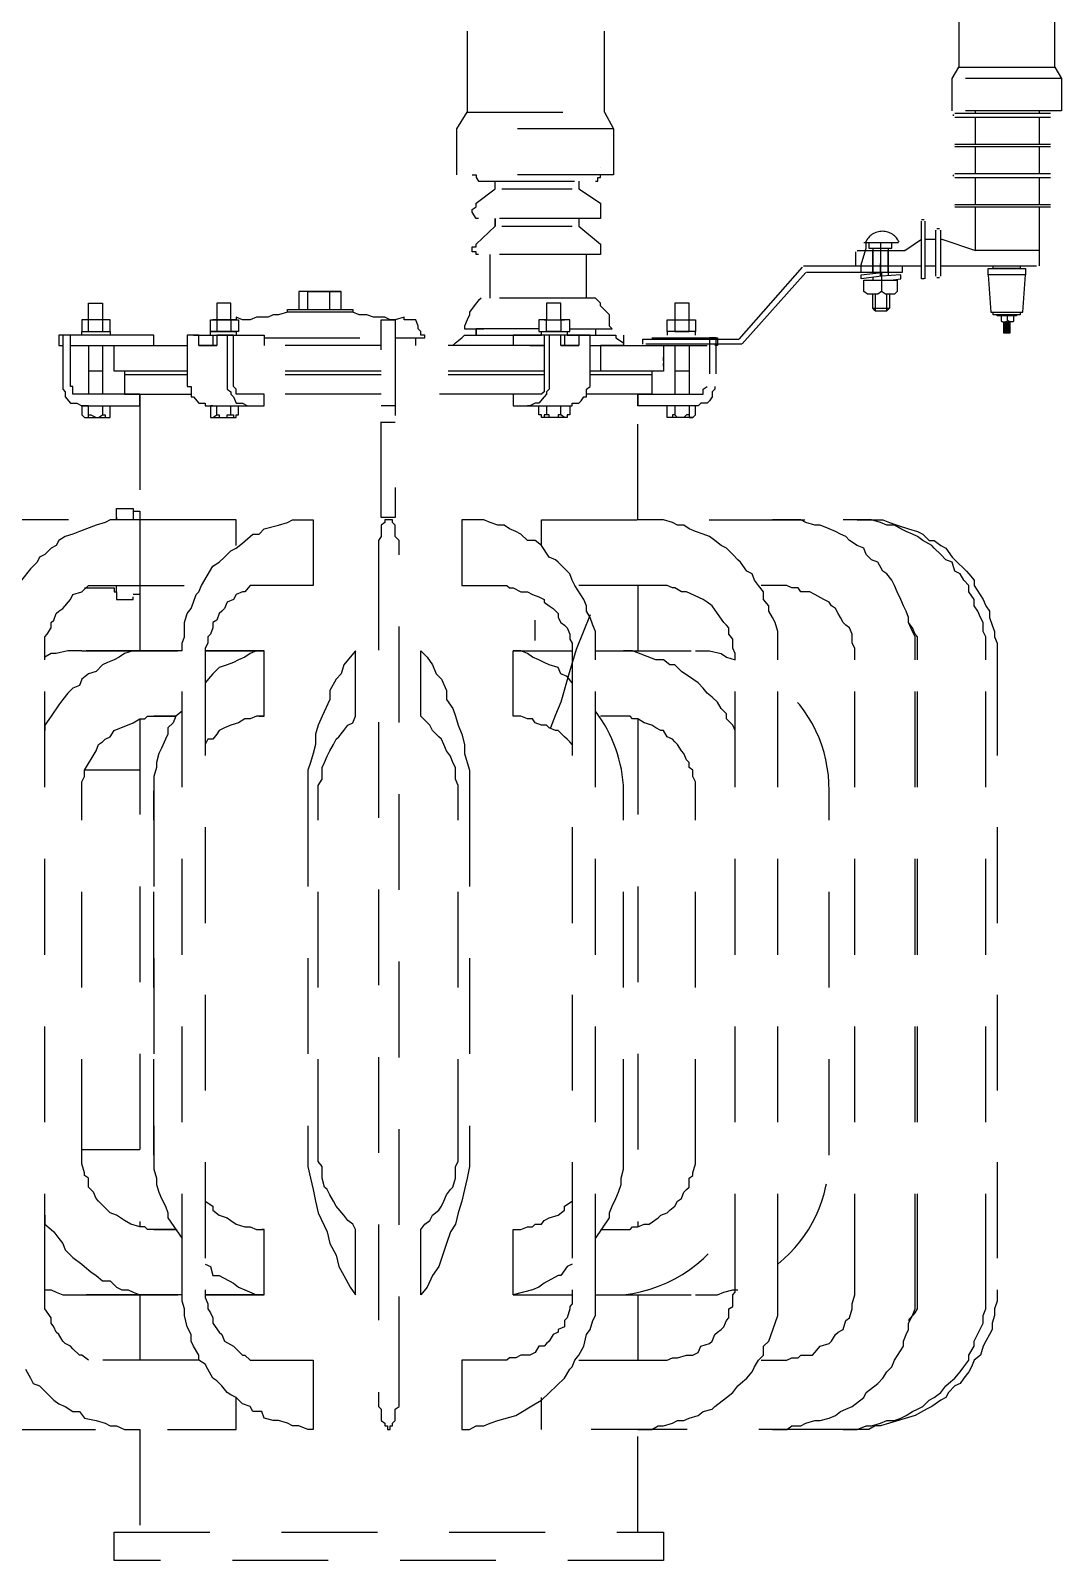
# Model space of a CAD drawing. Header units: metres. Extents: x 2999 to 3164, y 1641 to 1678.
# Drawn here: x 3129.66 to 3131.813, y 1663.489 to 1666.686 of the extents above; entities that cross this region are included whole.
import ezdxf

# ---------------------------------------------------------------- set-up
doc = ezdxf.new("R2010")
doc.units = ezdxf.units.M
doc.linetypes.add('CONTORNO_QUADRO_T', pattern=[0.35, 0.2, -0.15])
doc.layers.add('PDF29_Geometry', color=7, linetype='Continuous')

msp = doc.modelspace()

# ---------------------------------------------------------------- linework, layer by layer
at = {"layer": 'PDF29_Geometry', "linetype": 'CONTORNO_QUADRO_T', "lineweight": 25}
for points in [[(3131.5983, 1666.7276), (3131.5983, 1666.6096), (3131.7993, 1666.6096), (3131.7993, 1666.7276)], [(3130.5716, 1666.6847), (3130.5716, 1666.5158), (3130.8584, 1666.5158), (3130.8584, 1666.6847)], [(3131.7993, 1666.6096), (3131.8127, 1666.5855), (3131.8127, 1666.5185), (3131.5849, 1666.5185), (3131.5849, 1666.5855), (3131.5983, 1666.6096)], [(3131.8127, 1666.5855), (3131.5849, 1666.5855)], [(3130.8584, 1666.5158), (3130.8772, 1666.4809), (3130.8772, 1666.3844), (3130.5501, 1666.3844), (3130.5501, 1666.4809), (3130.5716, 1666.5158)], [(3131.5875, 1666.5078), (3131.5875, 1666.5104)], [(3131.5902, 1666.5131), (3131.81, 1666.5131)], [(3131.5902, 1666.5104), (3131.5902, 1666.5104)], [(3131.5902, 1666.5078), (3131.5902, 1666.5078)], [(3131.5902, 1666.5051), (3131.81, 1666.5051)], [(3131.6331, 1666.5131), (3131.6331, 1666.5185)], [(3131.6331, 1666.4488), (3131.6331, 1666.5051)], [(3131.7672, 1666.5131), (3131.7672, 1666.5185)], [(3131.7672, 1666.4488), (3131.7672, 1666.5051)], [(3130.8772, 1666.4809), (3130.5501, 1666.4809)], [(3131.5875, 1666.4461), (3131.5875, 1666.4461)], [(3131.5902, 1666.4488), (3131.81, 1666.4488)], [(3131.5902, 1666.4461), (3131.5902, 1666.4461)], [(3131.5902, 1666.4434), (3131.81, 1666.4434)], [(3131.6331, 1666.3871), (3131.6331, 1666.4434)], [(3131.7672, 1666.3871), (3131.7672, 1666.4434)], [(3130.5823, 1666.3844), (3130.5903, 1666.3844), (3130.5903, 1666.3791), (3130.5957, 1666.371), (3130.8396, 1666.371), (3130.845, 1666.371), (3130.845, 1666.3791), (3130.8504, 1666.3791), (3130.8504, 1666.3844)], [(3130.8504, 1666.4005), (3130.8504, 1666.4005)], [(3131.5875, 1666.3818), (3131.5875, 1666.3844)], [(3131.5902, 1666.3871), (3131.81, 1666.3871)], [(3131.5902, 1666.3844), (3131.5902, 1666.3844)], [(3131.5902, 1666.3818), (3131.5902, 1666.3818)], [(3131.5902, 1666.3791), (3131.81, 1666.3791)], [(3131.6331, 1666.3228), (3131.6331, 1666.3791)], [(3131.7672, 1666.3228), (3131.7672, 1666.3791)], [(3130.8048, 1666.371), (3130.8048, 1666.355), (3130.8504, 1666.3255), (3130.8504, 1666.3174), (3130.8504, 1666.3013), (3130.8504, 1666.2933), (3130.8396, 1666.2933), (3130.5957, 1666.2933), (3130.5903, 1666.2933), (3130.5823, 1666.3067), (3130.5823, 1666.3121), (3130.5903, 1666.3174), (3130.5903, 1666.3255), (3130.6306, 1666.355), (3130.6306, 1666.371)], [(3130.644, 1666.355), (3130.7914, 1666.355)], [(3131.5875, 1666.3201), (3131.5875, 1666.3201)], [(3131.5902, 1666.3228), (3131.81, 1666.3228)], [(3131.5902, 1666.3201), (3131.5902, 1666.3201)], [(3131.5902, 1666.3174), (3131.81, 1666.3174)], [(3131.7672, 1666.2263), (3131.6331, 1666.2263), (3131.6331, 1666.3174)], [(3131.7672, 1666.1941), (3131.7672, 1666.3174)], [(3130.8048, 1666.2933), (3130.8048, 1666.2772), (3130.8504, 1666.2397), (3130.8504, 1666.2236), (3130.8504, 1666.2182), (3130.845, 1666.2182), (3130.8396, 1666.2182), (3130.5957, 1666.2182), (3130.5903, 1666.2182), (3130.5903, 1666.2236), (3130.5823, 1666.2236), (3130.5823, 1666.2343), (3130.5903, 1666.2343), (3130.5903, 1666.2397), (3130.6306, 1666.2772), (3130.6306, 1666.2933), (3130.6306, 1666.2772)], [(3130.644, 1666.2772), (3130.7914, 1666.2772)], [(3131.5259, 1666.2906), (3131.5205, 1666.2906)], [(3131.5259, 1666.1673), (3131.5205, 1666.1673), (3131.5205, 1666.2879)], [(3131.5259, 1666.2879), (3131.5259, 1666.2879)], [(3131.5286, 1666.1673), (3131.5286, 1666.2879)], [(3131.3865, 1666.2263), (3131.4857, 1666.2263), (3131.5205, 1666.2504)], [(3131.5286, 1666.2504), (3131.55, 1666.2504)], [(3131.55, 1666.2692), (3131.55, 1666.1727)], [(3131.5581, 1666.2719), (3131.5527, 1666.2719)], [(3131.5527, 1666.2692), (3131.5527, 1666.2692)], [(3131.5581, 1666.2692), (3131.5581, 1666.2692)], [(3131.5607, 1666.1727), (3131.5607, 1666.2692)], [(3131.5607, 1666.2504), (3131.5634, 1666.2504), (3131.6331, 1666.2263)], [(3130.6198, 1666.1271), (3130.6198, 1666.2182)], [(3130.8209, 1666.1271), (3130.8209, 1666.2182)], [(3131.3838, 1666.1941), (3131.3838, 1666.2236)], [(3131.3865, 1666.2236), (3131.3865, 1666.2236)], [(3131.3945, 1666.1807), (3131.3945, 1666.1968), (3131.3999, 1666.2156), (3131.4053, 1666.2316), (3131.4053, 1666.2424)], [(3131.4723, 1666.2424), (3131.3999, 1666.2424)], [(3131.4106, 1666.2424), (3131.4106, 1666.2316), (3131.4589, 1666.2316), (3131.4589, 1666.2424)], [(3131.4187, 1666.2316), (3131.4187, 1666.178)], [(3131.4187, 1666.1807), (3131.4187, 1666.1941), (3131.4187, 1666.2263)], [(3131.4348, 1666.2424), (3131.4348, 1666.178)], [(3131.4508, 1666.2316), (3131.4508, 1666.1754)], [(3131.4508, 1666.1807), (3131.4508, 1666.1941), (3131.4508, 1666.2263)], [(3131.4857, 1666.229), (3131.4857, 1666.229)], [(3131.3865, 1666.1941), (3131.5205, 1666.1941)], [(3131.3865, 1666.1941), (3131.3865, 1666.1941)], [(3131.4348, 1666.1727), (3131.4348, 1666.1995)], [(3131.5286, 1666.1941), (3131.55, 1666.1941)], [(3131.5607, 1666.1941), (3131.7645, 1666.1941)], [(3131.7645, 1666.1941), (3131.7645, 1666.1941)], [(3131.4187, 1666.17), (3131.4187, 1666.1646)], [(3131.4562, 1666.1646), (3131.4776, 1666.1673), (3131.4776, 1666.1754), (3131.4374, 1666.1727), (3131.4374, 1666.1646), (3131.4374, 1666.1405)], [(3131.5259, 1666.1673), (3131.5259, 1666.1673)], [(3131.5527, 1666.1727), (3131.5527, 1666.1727)], [(3131.5527, 1666.17), (3131.5581, 1666.17)], [(3131.5581, 1666.1727), (3131.5581, 1666.1727)], [(3131.6599, 1666.1754), (3131.6653, 1666.0976), (3131.7323, 1666.0976), (3131.7377, 1666.1754)], [(3130.0783, 1666.0815), (3130.0783, 1666.1164), (3130.0489, 1666.1164), (3130.0489, 1666.0815), (3130.0489, 1666.0574)], [(3130.2392, 1666.103), (3130.2392, 1666.1405), (3130.2258, 1666.1405), (3130.2204, 1666.1405), (3130.2204, 1666.103)], [(3130.3089, 1666.103), (3130.3089, 1666.1405), (3130.3035, 1666.1405), (3130.2258, 1666.1405), (3130.2204, 1666.1405)], [(3130.2392, 1666.1405), (3130.2445, 1666.1405), (3130.2553, 1666.1405), (3130.274, 1666.1405), (3130.2848, 1666.1405), (3130.2928, 1666.1405), (3130.3035, 1666.1405), (3130.3089, 1666.1405)], [(3130.2848, 1666.103), (3130.2848, 1666.1405)], [(3130.786, 1666.0628), (3130.8745, 1666.0628), (3130.8691, 1666.0681), (3130.8691, 1666.0815), (3130.8691, 1666.0923), (3130.8638, 1666.0976), (3130.8504, 1666.111), (3130.8504, 1666.1164), (3130.845, 1666.1217), (3130.8396, 1666.1271), (3130.6011, 1666.1271), (3130.5957, 1666.1217), (3130.5903, 1666.1164), (3130.5769, 1666.0976), (3130.5769, 1666.0923), (3130.5716, 1666.0815), (3130.5662, 1666.0681), (3130.5662, 1666.0628), (3130.6064, 1666.0628), (3130.5957, 1666.0628)], [(3131.424, 1666.1351), (3131.424, 1666.1003), (3131.4187, 1666.1057), (3131.4187, 1666.1351)], [(3131.4535, 1666.1351), (3131.4535, 1666.1057), (3131.4482, 1666.1003), (3131.4482, 1666.1351)], [(3130.1963, 1666.0976), (3130.1963, 1666.103), (3130.333, 1666.103), (3130.333, 1666.0976), (3130.1963, 1666.0976), (3130.1775, 1666.0923), (3130.1668, 1666.0923), (3130.1561, 1666.0869), (3130.132, 1666.0869), (3130.1186, 1666.0815), (3130.1025, 1666.0815), (3130.0891, 1666.0869), (3130.0891, 1666.0815), (3130.0783, 1666.0815), (3130.0944, 1666.0815), (3130.0944, 1666.0574), (3130.0783, 1666.0574)], [(3130.4215, 1666.044), (3130.4831, 1666.044), (3130.4831, 1666.0494), (3130.4751, 1666.0494), (3130.4751, 1666.0574), (3130.4697, 1666.0628), (3130.4697, 1666.0681), (3130.4644, 1666.0815), (3130.459, 1666.0815), (3130.4536, 1666.0815), (3130.4402, 1666.0815), (3130.4402, 1666.0869), (3130.4215, 1666.0815), (3130.4107, 1666.0815), (3130.4, 1666.0869), (3130.3759, 1666.0869), (3130.3625, 1666.0923), (3130.3464, 1666.0923), (3130.333, 1666.0976)], [(3131.4187, 1666.1057), (3131.4535, 1666.1057)], [(3131.424, 1666.1003), (3131.4482, 1666.1003)], [(3129.7674, 1666.0494), (3129.7674, 1666.0574), (3129.7808, 1666.0574), (3129.8103, 1666.0574), (3129.8264, 1666.0574), (3129.8264, 1666.0815), (3129.8103, 1666.0815), (3129.8103, 1666.0574)], [(3129.7808, 1666.0574), (3129.7808, 1666.0815), (3129.7674, 1666.0815), (3129.7674, 1666.0574), (3129.8264, 1666.0574), (3129.8264, 1666.0494)], [(3129.821, 1666.0815), (3129.7728, 1666.0815)], [(3130.0355, 1666.0494), (3130.0355, 1666.0574), (3130.0355, 1666.0815), (3130.0489, 1666.0815), (3130.0783, 1666.0815), (3130.0783, 1666.0574), (3130.0489, 1666.0574), (3130.0355, 1666.0574), (3130.0891, 1666.0574), (3130.0891, 1666.0494)], [(3130.0891, 1666.0815), (3130.0408, 1666.0815)], [(3130.6734, 1666.0279), (3130.5421, 1666.0279), (3130.5475, 1666.0333), (3130.5609, 1666.044), (3130.5662, 1666.0494), (3130.5716, 1666.0494), (3130.7217, 1666.0494), (3130.7271, 1666.0494), (3130.7271, 1666.0574), (3130.7807, 1666.0574), (3130.7807, 1666.0494), (3130.8691, 1666.0494), (3130.8745, 1666.0494), (3130.8825, 1666.0494), (3130.8825, 1666.044), (3130.8986, 1666.0333), (3130.8986, 1666.0279), (3130.8504, 1666.0279), (3130.8504, 1665.9743)], [(3130.5903, 1666.0494), (3130.5903, 1666.0628), (3130.5903, 1666.0494)], [(3130.7217, 1666.0628), (3130.5903, 1666.0628)], [(3130.7673, 1666.0574), (3130.786, 1666.0574), (3130.786, 1666.0815), (3130.7673, 1666.0815), (3130.7673, 1666.0574), (3130.7378, 1666.0574), (3130.7378, 1666.0815), (3130.7217, 1666.0815), (3130.7217, 1666.0574), (3130.7378, 1666.0574)], [(3130.7217, 1666.0628), (3130.7217, 1666.0628)], [(3130.7324, 1666.0815), (3130.7753, 1666.0815)], [(3130.8396, 1666.0628), (3130.8396, 1666.0494)], [(3131.0058, 1666.0574), (3130.9898, 1666.0574), (3130.9898, 1666.0494)], [(3130.9951, 1666.0815), (3131.0434, 1666.0815)], [(3131.0487, 1666.0494), (3131.0487, 1666.0574), (3131.0353, 1666.0574)], [(3131.6921, 1666.0735), (3131.7055, 1666.0735)], [(3131.6921, 1666.0708), (3131.7055, 1666.0708)], [(3131.6921, 1666.0681), (3131.7055, 1666.0681)], [(3131.6921, 1666.0654), (3131.7055, 1666.0654)], [(3131.7055, 1666.0628), (3131.6921, 1666.0628), (3131.7055, 1666.0628)], [(3131.6921, 1666.0601), (3131.7055, 1666.0601)], [(3131.6921, 1666.0574), (3131.7055, 1666.0574)], [(3131.6948, 1666.0762), (3131.7028, 1666.0762)], [(3129.888, 1665.9261), (3129.7674, 1665.9261), (3129.762, 1665.9261), (3129.7567, 1665.9261), (3129.7486, 1665.9261), (3129.7486, 1665.9314), (3129.7486, 1665.9368), (3129.7486, 1665.9421), (3129.7433, 1665.9421), (3129.7433, 1666.0494), (3129.7272, 1666.0494), (3129.7272, 1665.9421), (3129.7272, 1665.9368), (3129.7325, 1665.9314), (3129.7325, 1665.9261), (3129.7325, 1665.9207), (3129.7433, 1665.9073), (3129.7486, 1665.9073), (3129.7567, 1665.9073), (3129.7674, 1665.9019), (3129.888, 1665.9019), (3129.888, 1665.9261), (3129.888, 1665.6633), (3129.8559, 1665.6633), (3129.8398, 1665.6633), (3129.8264, 1665.6633), (3129.8156, 1665.658), (3129.7969, 1665.6526), (3129.762, 1665.6392), (3129.7486, 1665.6339), (3129.7325, 1665.6285), (3129.7191, 1665.6205), (3129.7138, 1665.6097), (3129.7031, 1665.6044), (3129.6897, 1665.591), (3129.6789, 1665.5856), (3129.6736, 1665.5749), (3129.6602, 1665.5615), (3129.6414, 1665.5374)], [(3129.7433, 1666.0279), (3129.9175, 1666.0279), (3129.9175, 1666.0494), (3129.7191, 1666.0494), (3129.7191, 1666.0279), (3129.7272, 1666.0279)], [(3129.7808, 1666.0279), (3129.7808, 1665.9261)], [(3129.8103, 1666.0279), (3129.8103, 1665.9261)], [(3129.9872, 1665.9743), (3129.8344, 1665.9743), (3129.8344, 1666.0279), (3129.9872, 1666.0279)], [(3130.0006, 1666.0494), (3130.148, 1666.0494), (3130.148, 1666.0279)], [(3130.0006, 1666.0494), (3130.0006, 1666.0494)], [(3130.0408, 1666.0494), (3130.0408, 1666.0279)], [(3130.0703, 1666.0494), (3130.0703, 1665.9421), (3130.0703, 1665.9368), (3130.0783, 1665.9314), (3130.0783, 1665.9261), (3130.0837, 1665.9207), (3130.0891, 1665.9073), (3130.0944, 1665.9073), (3130.1025, 1665.9073), (3130.1132, 1665.9019), (3130.1186, 1665.9019)], [(3130.392, 1666.0279), (3130.0837, 1666.0279)], [(3130.148, 1666.044), (3130.392, 1666.044)], [(3130.7029, 1666.0279), (3130.7324, 1666.0279), (3130.7029, 1666.0279), (3130.7324, 1666.0279), (3130.4215, 1666.0279)], [(3130.4644, 1666.0279), (3130.4644, 1666.044)], [(3130.7673, 1666.0279), (3130.7673, 1666.0494), (3130.7324, 1666.0494), (3130.7324, 1665.9421), (3130.7324, 1665.9314), (3130.7271, 1665.9261), (3130.7217, 1665.9261), (3130.7083, 1665.9261), (3130.6681, 1665.9261), (3130.6681, 1665.9019), (3130.786, 1665.9019), (3130.786, 1665.8832), (3130.7807, 1665.8832), (3130.7807, 1665.8778), (3130.7753, 1665.8778), (3130.7673, 1665.8832), (3130.7673, 1665.9019)], [(3130.8155, 1666.0494), (3130.6681, 1666.0494), (3130.6681, 1666.0279)], [(3130.7431, 1666.0494), (3130.7431, 1665.9421), (3130.7431, 1665.9368), (3130.7378, 1665.9314), (3130.7378, 1665.9261), (3130.7324, 1665.9207), (3130.7217, 1665.9073), (3130.7137, 1665.9073), (3130.7029, 1665.9019), (3130.6976, 1665.9019)], [(3130.7753, 1665.9019), (3130.786, 1665.9019), (3130.7914, 1665.9019), (3130.7914, 1665.9073), (3130.8048, 1665.9073), (3130.8102, 1665.9126), (3130.8155, 1665.9207), (3130.8209, 1665.9207), (3130.8209, 1665.9261), (3130.8209, 1665.9314), (3130.8209, 1665.9368), (3130.8289, 1665.9421), (3130.8289, 1666.0494), (3130.8048, 1666.0494), (3130.8048, 1666.0279)], [(3130.7753, 1666.0494), (3130.7753, 1666.0279)], [(3130.8289, 1666.0279), (3130.9817, 1666.0279), (3130.9817, 1665.9743), (3130.8289, 1665.9743)], [(3130.8986, 1666.0494), (3130.8986, 1666.0279), (3131.0729, 1666.0279)], [(3130.9576, 1666.044), (3131.0943, 1666.044), (3131.0943, 1666.0279), (3131.0889, 1666.0279)], [(3131.0058, 1666.0279), (3131.0058, 1665.9261)], [(3131.0353, 1666.0279), (3131.0353, 1665.9261)], [(3131.0916, 1665.9689), (3131.0916, 1666.044), (3131.0782, 1666.044), (3131.0782, 1665.9689)], [(3130.9817, 1666.0145), (3130.9817, 1665.9743)], [(3130.9817, 1666.0145), (3130.9817, 1666.0145)], [(3130.9817, 1665.9957), (3130.9817, 1666.0038)], [(3130.9817, 1665.985), (3130.9817, 1665.9904)], [(3129.8103, 1665.9743), (3129.7808, 1665.9743)], [(3129.8559, 1665.9743), (3129.8559, 1665.9261), (3129.9952, 1665.9261)], [(3129.9872, 1665.9663), (3129.8559, 1665.9663)], [(3130.392, 1665.9743), (3130.0837, 1665.9743)], [(3130.392, 1665.9663), (3130.0837, 1665.9663)], [(3130.7324, 1665.9743), (3130.4215, 1665.9743)], [(3130.7324, 1665.9663), (3130.4215, 1665.9663)], [(3130.9576, 1665.9743), (3130.9576, 1665.9261), (3130.8209, 1665.9261)], [(3130.9576, 1665.9663), (3130.8289, 1665.9663)], [(3131.0353, 1665.9743), (3131.0058, 1665.9743)], [(3130.392, 1665.9261), (3130.1025, 1665.9261)], [(3130.7137, 1665.9261), (3130.4215, 1665.9261)], [(3130.9281, 1663.5483), (3130.9281, 1663.7628), (3130.9576, 1663.7628), (3130.971, 1663.7708), (3130.9817, 1663.7708), (3131.0005, 1663.7762), (3131.0112, 1663.7815), (3131.0246, 1663.7815), (3131.0353, 1663.7869), (3131.0541, 1663.7923), (3131.0648, 1663.8003), (3131.0836, 1663.8057), (3131.0889, 1663.811), (3131.1131, 1663.8298), (3131.1265, 1663.8405), (3131.1372, 1663.8539), (3131.1426, 1663.8593), (3131.156, 1663.87), (3131.1667, 1663.8834), (3131.172, 1663.8941), (3131.1801, 1663.9075), (3131.1908, 1663.9182), (3131.1908, 1663.937), (3131.2015, 1663.9477), (3131.2149, 1663.9853), (3131.2203, 1664.0013), (3131.2203, 1664.0148), (3131.2203, 1664.0308), (3131.2203, 1664.055), (3131.2203, 1665.3712), (3131.2203, 1665.406), (3131.2203, 1665.4194), (3131.2203, 1665.4301), (3131.2149, 1665.4489), (3131.2096, 1665.4596), (3131.2015, 1665.473), (3131.2015, 1665.4837), (3131.1908, 1665.4971), (3131.1908, 1665.5132), (3131.1801, 1665.5266), (3131.172, 1665.5374), (3131.1667, 1665.5508), (3131.156, 1665.5561), (3131.1426, 1665.5749), (3131.1372, 1665.5802), (3131.1265, 1665.591), (3131.1131, 1665.6044), (3131.1024, 1665.6097), (3131.0889, 1665.6205), (3131.0782, 1665.6285), (3131.0648, 1665.6339), (3131.0487, 1665.6392), (3131.0353, 1665.6446), (3131.0246, 1665.6526), (3131.0112, 1665.6526), (3131.0005, 1665.658), (3130.9817, 1665.6633), (3130.971, 1665.6633), (3130.9576, 1665.6633), (3130.9281, 1665.6633), (3130.9281, 1665.9261), (3131.0487, 1665.9261), (3131.0541, 1665.9261), (3131.0595, 1665.9261), (3131.0648, 1665.9261), (3131.0648, 1665.9314), (3131.0648, 1665.9368), (3131.0729, 1665.9421)], [(3131.0889, 1665.9421), (3131.0889, 1665.9368), (3131.0836, 1665.9314), (3131.0836, 1665.9261), (3131.0836, 1665.9207), (3131.0782, 1665.9126), (3131.0729, 1665.9073), (3131.0648, 1665.9073), (3131.0595, 1665.9073), (3131.0541, 1665.9019), (3131.0487, 1665.9019), (3131.0353, 1665.9019), (3131.0353, 1665.8832), (3131.0353, 1665.8778), (3131.0434, 1665.8778), (3131.0487, 1665.8832), (3131.0487, 1665.9019), (3130.9281, 1665.9019)], [(3130.9281, 1665.9019), (3130.9281, 1665.9261), (3130.9281, 1665.9019)], [(3129.7808, 1665.8832), (3129.7862, 1665.8832), (3129.7969, 1665.8778), (3129.8022, 1665.8778), (3129.8103, 1665.8832), (3129.8156, 1665.8832), (3129.8156, 1665.8778), (3129.8264, 1665.8778), (3129.8264, 1665.8832), (3129.8264, 1665.9019)], [(3129.8103, 1665.9019), (3129.8103, 1665.8832)], [(3130.0408, 1665.9019), (3130.0355, 1665.9019), (3130.0355, 1665.8832), (3130.0355, 1665.8778), (3130.0408, 1665.8778), (3130.0489, 1665.8832), (3130.0489, 1665.9019)], [(3130.0489, 1665.8832), (3130.0542, 1665.8832), (3130.0542, 1665.8778), (3130.0703, 1665.8778), (3130.0703, 1665.8832), (3130.0783, 1665.8832), (3130.0783, 1665.9019)], [(3130.0783, 1665.8832), (3130.0837, 1665.8832), (3130.0837, 1665.8778), (3130.0891, 1665.8778), (3130.0891, 1665.8832), (3130.0944, 1665.8832), (3130.0944, 1665.9019)], [(3130.4215, 1665.9019), (3130.392, 1665.9019)], [(3130.7378, 1665.9019), (3130.7378, 1665.8832), (3130.7324, 1665.8832), (3130.7324, 1665.8778), (3130.7271, 1665.8778), (3130.7271, 1665.8832), (3130.7217, 1665.8832), (3130.7217, 1665.9019)], [(3131.0058, 1665.9019), (3131.0058, 1665.8832), (3131.0005, 1665.8832), (3131.0005, 1665.8778), (3130.9898, 1665.8778), (3130.9898, 1665.8832), (3130.9898, 1665.9019)], [(3129.7728, 1665.8778), (3129.821, 1665.8778)], [(3130.0408, 1665.8778), (3130.0891, 1665.8778)], [(3130.4215, 1665.8671), (3130.392, 1665.8671)], [(3130.7753, 1665.8778), (3130.7324, 1665.8778)], [(3130.7673, 1665.8832), (3130.7619, 1665.8832), (3130.7619, 1665.8778), (3130.7431, 1665.8778), (3130.7431, 1665.8832), (3130.7378, 1665.8832)], [(3131.0434, 1665.8778), (3130.9951, 1665.8778)], [(3131.0353, 1665.8832), (3131.03, 1665.8832), (3131.0246, 1665.8778), (3131.0112, 1665.8778), (3131.0058, 1665.8832)], [(3129.8398, 1665.6687), (3129.8398, 1665.6633), (3129.8398, 1665.6821), (3129.8398, 1665.6875), (3129.8746, 1665.6875), (3129.8746, 1665.6821), (3129.8746, 1665.6633)], [(3129.8746, 1665.6821), (3129.888, 1665.6821), (3129.888, 1665.5079), (3129.8746, 1665.5079)], [(3130.0891, 1665.6097), (3130.0891, 1665.6633), (3129.5958, 1665.6633)], [(3129.888, 1665.6633), (3129.888, 1665.5266), (3129.888, 1665.3899), (3129.8746, 1665.3899), (3129.8559, 1665.3846), (3129.8451, 1665.3765), (3129.8344, 1665.3712), (3129.821, 1665.3658), (3129.8103, 1665.3604), (3129.7969, 1665.347), (3129.7808, 1665.3417), (3129.7674, 1665.3309), (3129.762, 1665.3175), (3129.7486, 1665.3122), (3129.7379, 1665.3015), (3129.7272, 1665.2881), (3129.7191, 1665.2773), (3129.7031, 1665.2532), (3129.6897, 1665.2344), (3129.6897, 1665.2237)], [(3130.7271, 1665.6097), (3130.7271, 1665.6633), (3131.3865, 1665.6633), (3131.416, 1665.6633), (3131.4294, 1665.6633), (3131.4401, 1665.6633), (3131.4535, 1665.658), (3131.4696, 1665.6526), (3131.4937, 1665.6446), (3131.5125, 1665.6392), (3131.5232, 1665.6339), (3131.5366, 1665.6205), (3131.5473, 1665.6205), (3131.5607, 1665.6097), (3131.5715, 1665.6044), (3131.5849, 1665.5856), (3131.5902, 1665.5802), (3131.6144, 1665.5561), (3131.6197, 1665.5508), (3131.6304, 1665.5374), (3131.6304, 1665.5266), (3131.6492, 1665.4971), (3131.6546, 1665.4837), (3131.6626, 1665.473), (3131.6626, 1665.4596), (3131.668, 1665.4435), (3131.6733, 1665.4301), (3131.6733, 1665.4194), (3131.6787, 1665.406), (3131.6787, 1665.3712), (3131.6787, 1664.055), (3131.6787, 1664.0308), (3131.6733, 1664.0148), (3131.6733, 1664.0013), (3131.668, 1663.9853), (3131.668, 1663.9719), (3131.6626, 1663.9611), (3131.6546, 1663.9477), (3131.6492, 1663.937), (3131.6438, 1663.9182), (3131.6304, 1663.9075), (3131.6251, 1663.8941), (3131.6197, 1663.8834), (3131.609, 1663.87), (3131.601, 1663.8593), (3131.5902, 1663.8539), (3131.5768, 1663.8405), (3131.5715, 1663.8298), (3131.5607, 1663.8244), (3131.542, 1663.811), (3131.5313, 1663.8057), (3131.5071, 1663.7923), (3131.4535, 1663.7762), (3131.4348, 1663.7708), (3131.424, 1663.7708), (3131.4106, 1663.7628), (3131.3811, 1663.7628), (3130.7271, 1663.7628), (3130.7271, 1663.8298)], [(3131.2096, 1663.7628), (3131.2391, 1663.7628), (3131.2498, 1663.7708), (3131.2686, 1663.7708), (3131.2793, 1663.7762), (3131.298, 1663.7815), (3131.3088, 1663.7815), (3131.3275, 1663.7869), (3131.3409, 1663.7923), (3131.3517, 1663.8003), (3131.3624, 1663.8057), (3131.3758, 1663.811), (3131.3999, 1663.8298), (3131.4053, 1663.8405), (3131.4294, 1663.8593), (3131.4401, 1663.87), (3131.4482, 1663.8834), (3131.4589, 1663.8941), (3131.4642, 1663.9075), (3131.483, 1663.937), (3131.483, 1663.9477), (3131.4884, 1663.9611), (3131.4937, 1663.9719), (3131.4937, 1663.9853), (3131.5018, 1664.0013), (3131.5071, 1664.0148), (3131.5071, 1664.055), (3131.5071, 1665.3712), (3131.5071, 1665.4194), (3131.5018, 1665.4301), (3131.4937, 1665.4489), (3131.4937, 1665.4596), (3131.4884, 1665.473), (3131.483, 1665.4837), (3131.4776, 1665.4971), (3131.4696, 1665.5132), (3131.4642, 1665.5266), (3131.4589, 1665.5374), (3131.4482, 1665.5508), (3131.4401, 1665.5561), (3131.4294, 1665.5749), (3131.416, 1665.5802), (3131.4053, 1665.591), (3131.3999, 1665.6044), (3131.3865, 1665.6097), (3131.3704, 1665.6205), (3131.3624, 1665.6285), (3131.3517, 1665.6339), (3131.3409, 1665.6392), (3131.3275, 1665.6446), (3131.3088, 1665.6526), (3131.298, 1665.6526), (3131.2793, 1665.658), (3131.2686, 1665.6633), (3131.2498, 1665.6633), (3131.2391, 1665.6633), (3131.2096, 1665.6633)], [(3131.2203, 1665.6633), (3131.2203, 1665.6633)], [(3131.357, 1663.7628), (3131.3865, 1663.7628), (3131.4053, 1663.7708), (3131.416, 1663.7708), (3131.4348, 1663.7762), (3131.4482, 1663.7815), (3131.4642, 1663.7815), (3131.4776, 1663.7869), (3131.4884, 1663.7923), (3131.5018, 1663.8003), (3131.5125, 1663.8057), (3131.5232, 1663.811), (3131.5366, 1663.8244), (3131.5473, 1663.8298), (3131.5607, 1663.8405), (3131.5715, 1663.8539), (3131.5768, 1663.8593), (3131.5902, 1663.87), (3131.601, 1663.8834), (3131.609, 1663.8941), (3131.6197, 1663.9075), (3131.6197, 1663.9182), (3131.6304, 1663.937), (3131.6304, 1663.9477), (3131.6492, 1663.9853), (3131.6492, 1664.0013), (3131.6546, 1664.0148), (3131.6546, 1664.055), (3131.6546, 1665.3712), (3131.6546, 1665.4194), (3131.6492, 1665.4301), (3131.6492, 1665.4489), (3131.6438, 1665.4596), (3131.6385, 1665.473), (3131.6304, 1665.4837), (3131.6304, 1665.4971), (3131.6197, 1665.5132), (3131.6197, 1665.5266), (3131.609, 1665.5374), (3131.601, 1665.5508), (3131.5902, 1665.5561), (3131.5849, 1665.5749), (3131.5715, 1665.5802), (3131.5607, 1665.591), (3131.5473, 1665.6044), (3131.542, 1665.6097), (3131.5232, 1665.6205), (3131.5125, 1665.6285), (3131.5018, 1665.6339), (3131.4884, 1665.6392), (3131.4776, 1665.6446), (3131.4642, 1665.6526), (3131.4482, 1665.6526), (3131.4348, 1665.658), (3131.416, 1665.6633), (3131.4053, 1665.6633), (3131.3865, 1665.6633), (3131.357, 1665.6633)], [(3129.6897, 1664.055), (3129.6897, 1665.3712), (3129.6897, 1665.3953), (3129.6897, 1665.406), (3129.6897, 1665.4194), (3129.695, 1665.4248), (3129.7031, 1665.4382), (3129.7031, 1665.4489), (3129.7084, 1665.4543), (3129.7138, 1665.4677), (3129.7191, 1665.473), (3129.7272, 1665.4784), (3129.7433, 1665.4971), (3129.7486, 1665.5079), (3129.7674, 1665.5132), (3129.7808, 1665.5266), (3130.0113, 1665.5266)], [(3129.7728, 1665.5213), (3129.8344, 1665.5213), (3129.8344, 1665.5132), (3129.8398, 1665.5132), (3129.8398, 1665.5025), (3129.8398, 1665.4971), (3129.8746, 1665.4971), (3129.8746, 1665.5025)], [(3129.8398, 1665.5132), (3129.8398, 1665.5266)], [(3130.8396, 1665.3899), (3131.0487, 1665.3899), (3131.0782, 1665.3899), (3131.1024, 1665.3846), (3131.1131, 1665.3765), (3131.1318, 1665.3712), (3131.1318, 1665.3846), (3131.1265, 1665.3953), (3131.1265, 1665.406), (3131.1265, 1665.414), (3131.1184, 1665.4248), (3131.1184, 1665.4382), (3131.1131, 1665.4435), (3131.1077, 1665.4489), (3131.0943, 1665.4677), (3131.0836, 1665.4837), (3131.0729, 1665.4918), (3131.0648, 1665.4971), (3131.03, 1665.5132), (3131.0193, 1665.5132), (3131.0058, 1665.5213), (3131.0005, 1665.5213), (3130.9898, 1665.5266), (3130.8048, 1665.5266)], [(3130.9281, 1665.5266), (3130.9281, 1665.3899)], [(3131.1855, 1663.9075), (3131.2391, 1663.9075), (3131.2498, 1663.9129), (3131.2632, 1663.9129), (3131.2686, 1663.9182), (3131.2793, 1663.9182), (3131.2927, 1663.9182), (3131.298, 1663.9236), (3131.3088, 1663.937), (3131.3275, 1663.9424), (3131.3329, 1663.9477), (3131.3409, 1663.9611), (3131.3463, 1663.9665), (3131.357, 1663.9719), (3131.3624, 1663.9906), (3131.3704, 1663.996), (3131.3758, 1664.0148), (3131.3758, 1664.0201), (3131.3758, 1664.0255), (3131.3811, 1664.0442), (3131.3811, 1664.055), (3131.3811, 1665.3712), (3131.3811, 1665.3953), (3131.3758, 1665.406), (3131.3758, 1665.414), (3131.3758, 1665.4248), (3131.3704, 1665.4382), (3131.3624, 1665.4435), (3131.357, 1665.4489), (3131.3517, 1665.4596), (3131.3463, 1665.4677), (3131.3409, 1665.4784), (3131.3329, 1665.4837), (3131.3275, 1665.4918), (3131.3168, 1665.4971), (3131.298, 1665.5079), (3131.2873, 1665.5132), (3131.2793, 1665.5132), (3131.2686, 1665.5132), (3131.2632, 1665.5213), (3131.2498, 1665.5213), (3131.2391, 1665.5266), (3131.1855, 1665.5266)], [(3130.7137, 1665.4114), (3130.7137, 1665.4543)], [(3130.8289, 1665.465), (3130.7994, 1665.3926), (3130.7834, 1665.339), (3130.7673, 1665.2827), (3130.7565, 1665.2559), (3130.7458, 1665.2291)], [(3131.4937, 1663.9906), (3131.5071, 1664.0067), (3131.5125, 1664.0148), (3131.5125, 1664.0255), (3131.5125, 1664.055), (3131.5125, 1665.3712), (3131.5125, 1665.406), (3131.5125, 1665.4194), (3131.5071, 1665.4248), (3131.5018, 1665.4382), (3131.4937, 1665.4489)], [(3129.7674, 1665.3899), (3129.7379, 1665.3899), (3129.7138, 1665.3846), (3129.7031, 1665.3846), (3129.6897, 1665.3765)], [(3129.9765, 1665.3899), (3129.7674, 1665.3899), (3129.9765, 1665.3899)], [(3130.148, 1665.2532), (3130.148, 1665.3899), (3130.0247, 1665.3899), (3130.148, 1665.3899), (3130.132, 1665.3899), (3130.1186, 1665.3846), (3130.1078, 1665.3765), (3130.0944, 1665.3712), (3130.0837, 1665.3658), (3130.0703, 1665.3604), (3130.0542, 1665.3551), (3130.0408, 1665.3417), (3130.0355, 1665.3363), (3130.0247, 1665.3229)], [(3130.7914, 1665.1942), (3130.786, 1665.1996), (3130.7807, 1665.205), (3130.7753, 1665.2103), (3130.7619, 1665.2237), (3130.7565, 1665.2237), (3130.7431, 1665.2291), (3130.7378, 1665.2344), (3130.7271, 1665.2344), (3130.7137, 1665.2398), (3130.7083, 1665.2478), (3130.6976, 1665.2478), (3130.6842, 1665.2532), (3130.6788, 1665.2532), (3130.6681, 1665.2532), (3130.6681, 1665.3899)], [(3130.7914, 1665.3229), (3130.7807, 1665.3363), (3130.7673, 1665.3417), (3130.7619, 1665.3551), (3130.7431, 1665.3604), (3130.7324, 1665.3658), (3130.7217, 1665.3712), (3130.7083, 1665.3765), (3130.6976, 1665.3846), (3130.6842, 1665.3899), (3130.6681, 1665.3899), (3130.7914, 1665.3899)], [(3131.1318, 1665.2237), (3131.1265, 1665.2344), (3131.1131, 1665.2478), (3131.1131, 1665.2586), (3131.1024, 1665.2693), (3131.0943, 1665.2827), (3131.0836, 1665.2934), (3131.0729, 1665.3015), (3131.0648, 1665.3122), (3131.0541, 1665.3229), (3131.0434, 1665.3309), (3131.0193, 1665.347), (3131.0058, 1665.3604), (3130.9951, 1665.3604), (3130.9817, 1665.3712), (3130.9656, 1665.3712), (3130.9174, 1665.3899), (3130.8986, 1665.3899)], [(3130.8048, 1663.9075), (3130.9898, 1663.9075), (3131.0005, 1663.9129), (3131.0112, 1663.9129), (3131.03, 1663.9182), (3131.0434, 1663.9182), (3131.0541, 1663.9236), (3131.0595, 1663.937), (3131.0782, 1663.9424), (3131.0836, 1663.9477), (3131.0889, 1663.9611), (3131.0943, 1663.9665), (3131.1024, 1663.9719), (3131.1077, 1663.9772), (3131.1131, 1663.9906), (3131.1184, 1663.996), (3131.1184, 1664.0148), (3131.1265, 1664.0201), (3131.1265, 1664.0255), (3131.1265, 1664.0442), (3131.1318, 1664.0496), (3131.1318, 1664.055), (3131.1318, 1665.3712)], [(3129.9175, 1664.181), (3129.9631, 1664.181), (3129.9175, 1664.181), (3129.9041, 1664.181), (3129.8987, 1664.1863), (3129.888, 1664.1863), (3129.8693, 1664.1917), (3129.8559, 1664.1997), (3129.8398, 1664.2104), (3129.8264, 1664.2158), (3129.821, 1664.2212), (3129.8022, 1664.2399), (3129.7969, 1664.2453), (3129.7915, 1664.2587), (3129.7862, 1664.2641), (3129.7808, 1664.2694), (3129.7808, 1664.2882), (3129.7728, 1664.2935), (3129.7728, 1664.2989), (3129.7674, 1664.3177), (3129.7674, 1664.3364), (3129.7674, 1665.0977), (3129.7674, 1665.1165), (3129.7728, 1665.1272), (3129.7728, 1665.1406), (3129.7969, 1665.1808), (3129.8022, 1665.1942), (3129.8103, 1665.1996), (3129.8156, 1665.205), (3129.8264, 1665.2103), (3129.8344, 1665.2237), (3129.8746, 1665.2398), (3129.888, 1665.2478), (3129.8987, 1665.2478), (3129.9041, 1665.2532), (3129.9175, 1665.2532), (3129.9631, 1665.2532), (3129.9175, 1665.2532)], [(3129.9765, 1665.2639), (3129.9631, 1665.2532), (3129.9577, 1665.2398), (3129.947, 1665.2291), (3129.947, 1665.2157), (3129.9416, 1665.205), (3129.9336, 1665.1862), (3129.9282, 1665.1755), (3129.9229, 1665.1567), (3129.9229, 1665.146), (3129.9175, 1665.1272), (3129.9175, 1665.0977)], [(3130.1373, 1665.2532), (3130.148, 1665.2532), (3130.1373, 1665.2532), (3130.132, 1665.2532), (3130.1186, 1665.2478), (3130.1078, 1665.2478), (3130.0944, 1665.2398), (3130.0783, 1665.2344), (3130.0649, 1665.2291), (3130.0542, 1665.2237), (3130.0489, 1665.2157), (3130.0408, 1665.205), (3130.0301, 1665.205), (3130.0247, 1665.1942)], [(3130.8504, 1664.181), (3130.8986, 1664.181), (3130.912, 1664.181), (3130.9174, 1664.1863), (3130.9281, 1664.1863), (3130.9415, 1664.1917), (3130.9522, 1664.1917), (3130.971, 1664.2051), (3130.9764, 1664.2104), (3130.9898, 1664.2158), (3130.9951, 1664.2212), (3131.0058, 1664.2292), (3131.0112, 1664.2399), (3131.0193, 1664.2453), (3131.0246, 1664.2587), (3131.03, 1664.2641), (3131.0353, 1664.2694), (3131.0353, 1664.2882), (3131.0434, 1664.2935), (3131.0434, 1664.2989), (3131.0487, 1664.3177), (3131.0487, 1664.3364), (3131.0487, 1665.0977), (3131.0487, 1665.1165), (3131.0434, 1665.1272), (3131.0434, 1665.1406), (3131.0353, 1665.146), (3131.0353, 1665.1567), (3131.03, 1665.1621), (3131.0246, 1665.1755), (3131.0193, 1665.1808), (3131.0112, 1665.1942), (3131.0058, 1665.1996), (3131.0005, 1665.205), (3130.9898, 1665.2103), (3130.9817, 1665.2237), (3130.9764, 1665.2237), (3130.9656, 1665.2291), (3130.9576, 1665.2344), (3130.9415, 1665.2398), (3130.9281, 1665.2478), (3130.9174, 1665.2478), (3130.912, 1665.2532), (3130.8986, 1665.2532), (3130.8504, 1665.2532)], [(3129.888, 1665.2478), (3129.888, 1664.1863)], [(3130.9281, 1665.2478), (3130.9281, 1664.1863)], [(3129.888, 1665.1406), (3129.7728, 1665.1406)], [(3129.9175, 1665.0977), (3129.9175, 1664.3364), (3129.9175, 1665.0977)], [(3129.888, 1664.3472), (3129.7674, 1664.3472)], [(3129.9175, 1664.3364), (3129.9175, 1664.3069), (3129.9229, 1664.2882), (3129.9229, 1664.2748), (3129.9282, 1664.2587), (3129.9336, 1664.2453), (3129.9416, 1664.2292), (3129.947, 1664.2158), (3129.947, 1664.2051), (3129.9765, 1664.1622)], [(3130.0247, 1664.2399), (3130.0408, 1664.2292), (3130.0408, 1664.2212), (3130.0542, 1664.2104), (3130.0703, 1664.2051), (3130.0783, 1664.1997), (3130.0891, 1664.1917), (3130.1078, 1664.1863), (3130.1186, 1664.1863), (3130.132, 1664.181), (3130.1427, 1664.181), (3130.148, 1664.181), (3130.1427, 1664.181)], [(3130.7914, 1664.1086), (3130.7807, 1664.1032), (3130.7673, 1664.0844), (3130.7619, 1664.0844), (3130.7324, 1664.0684), (3130.7217, 1664.0603), (3130.7083, 1664.055), (3130.6681, 1664.0442), (3130.6681, 1664.181), (3130.6734, 1664.181), (3130.6842, 1664.181), (3130.6976, 1664.1863), (3130.7083, 1664.1863), (3130.7137, 1664.1917), (3130.7271, 1664.1917), (3130.7324, 1664.1997), (3130.7431, 1664.2051), (3130.7619, 1664.2104), (3130.7753, 1664.2212), (3130.7753, 1664.2292), (3130.7914, 1664.2399)], [(3129.6897, 1664.2104), (3129.6897, 1664.1917), (3129.7031, 1664.181), (3129.7084, 1664.1756), (3129.7191, 1664.1622), (3129.7272, 1664.1515), (3129.7325, 1664.1381), (3129.7433, 1664.1273), (3129.7486, 1664.122), (3129.7674, 1664.1086), (3129.7728, 1664.1032), (3129.7862, 1664.0925), (3129.7969, 1664.0844), (3129.8103, 1664.0737), (3129.8264, 1664.0737), (3129.8398, 1664.0603), (3129.8505, 1664.055), (3129.8639, 1664.055), (3129.8746, 1664.0496), (3129.888, 1664.0442), (3129.9041, 1664.0442), (3129.9175, 1664.0442)], [(3130.0247, 1664.1086), (3130.0355, 1664.1032), (3130.0408, 1664.0844), (3130.0542, 1664.0844), (3130.0837, 1664.0684), (3130.0944, 1664.0603), (3130.1078, 1664.055), (3130.132, 1664.0442), (3130.148, 1664.0442), (3130.148, 1664.181)], [(3130.0113, 1663.9075), (3129.7808, 1663.9075), (3129.7674, 1663.9182), (3129.762, 1663.9182), (3129.7486, 1663.9317), (3129.7433, 1663.937), (3129.7325, 1663.9424), (3129.7272, 1663.9477), (3129.7191, 1663.9611), (3129.7138, 1663.9665), (3129.7084, 1663.9772), (3129.7031, 1663.9853), (3129.7031, 1663.996), (3129.6897, 1664.0148), (3129.6897, 1664.0255), (3129.6897, 1664.0389), (3129.6897, 1664.055), (3129.7031, 1664.055), (3129.7138, 1664.0496), (3129.7272, 1664.0442), (3129.7379, 1664.0442), (3129.7674, 1664.0442), (3129.9765, 1664.0442), (3129.7674, 1664.0442)], [(3129.888, 1664.0442), (3129.888, 1663.9075)], [(3130.148, 1664.0442), (3130.0247, 1664.0442), (3130.148, 1664.0442)], [(3130.6681, 1664.0442), (3130.7914, 1664.0442)], [(3130.8396, 1664.0442), (3131.0487, 1664.0442), (3131.0648, 1664.0442), (3131.0782, 1664.0442), (3131.0943, 1664.0442), (3131.1077, 1664.0496), (3131.1265, 1664.055), (3131.1372, 1664.055)], [(3130.9281, 1664.0442), (3130.9281, 1663.9075)], [(3129.6494, 1663.8888), (3129.6602, 1663.87), (3129.6655, 1663.8593), (3129.6789, 1663.8539), (3129.7084, 1663.8244), (3129.7191, 1663.8164), (3129.7325, 1663.811), (3129.7486, 1663.8003), (3129.762, 1663.8003), (3129.7728, 1663.7869), (3129.7969, 1663.7815), (3129.8156, 1663.7762), (3129.8264, 1663.7708), (3129.8398, 1663.7708), (3129.8559, 1663.7628), (3129.888, 1663.7628), (3129.888, 1663.5483)], [(3129.5958, 1663.7628), (3130.0891, 1663.7628), (3130.0891, 1663.8298)], [(3131.2203, 1663.7628), (3131.2203, 1663.7628)], [(3131.3811, 1663.7628), (3131.3811, 1663.7628)]]:
    msp.add_lwpolyline(points, dxfattribs=at)
for points in [[(3131.4803, 1666.1807), (3131.2793, 1666.1807), (3131.1452, 1666.0306), (3130.9388, 1666.0306), (3130.9388, 1666.0413), (3131.1399, 1666.0413), (3131.2739, 1666.1941), (3131.4803, 1666.1941)], [(3131.3945, 1666.1673), (3131.3945, 1666.1754), (3131.4374, 1666.1807), (3131.4374, 1666.1727)], [(3131.7377, 1666.1888), (3131.7377, 1666.1754), (3131.6599, 1666.1754), (3131.6599, 1666.1888)], [(3131.6706, 1666.1941), (3131.7269, 1666.1941), (3131.7269, 1666.1888), (3131.6706, 1666.1888)], [(3131.3999, 1666.1405), (3131.3999, 1666.1646), (3131.4696, 1666.1646), (3131.4696, 1666.1405), (3131.4642, 1666.1351), (3131.4455, 1666.1351), (3131.4374, 1666.1405), (3131.4294, 1666.1351), (3131.4079, 1666.1351)], [(3129.8103, 1666.0815), (3129.7808, 1666.0815), (3129.7808, 1666.1164), (3129.8103, 1666.1164)], [(3130.7673, 1666.0815), (3130.7673, 1666.1164), (3130.7378, 1666.1164), (3130.7378, 1666.0815)], [(3131.0353, 1666.0815), (3131.0353, 1666.1164), (3131.0058, 1666.1164), (3131.0058, 1666.0815)], [(3131.6706, 1666.0976), (3131.7269, 1666.0976), (3131.7269, 1666.0923), (3131.6706, 1666.0923)], [(3131.7189, 1666.0896), (3131.6787, 1666.0896), (3131.6787, 1666.0923), (3131.7189, 1666.0923)], [(3130.392, 1666.0815), (3130.4215, 1666.0815), (3130.4215, 1665.6687), (3130.392, 1665.6687)], [(3131.0058, 1666.0574), (3131.0353, 1666.0574), (3131.0353, 1666.0815), (3131.0487, 1666.0815), (3131.0487, 1666.0574), (3130.9898, 1666.0574), (3130.9898, 1666.0815), (3131.0058, 1666.0815)], [(3131.7055, 1666.0762), (3131.6921, 1666.0762), (3131.6921, 1666.0547), (3131.7055, 1666.0547)], [(3130.0113, 1666.0279), (3130.0113, 1666.0494), (3129.9872, 1666.0494), (3129.9872, 1665.9421), (3129.9952, 1665.9421), (3129.9952, 1665.9314), (3129.9952, 1665.9261), (3129.9952, 1665.9207), (3130.0006, 1665.9207), (3130.0113, 1665.9073), (3130.0247, 1665.9073), (3130.0247, 1665.9019), (3130.0301, 1665.9019), (3130.148, 1665.9019), (3130.148, 1665.9261), (3130.1078, 1665.9261), (3130.0944, 1665.9261), (3130.0891, 1665.9261), (3130.0891, 1665.9314), (3130.0891, 1665.9368), (3130.0837, 1665.9421), (3130.0837, 1666.0494), (3130.0489, 1666.0494), (3130.0489, 1666.0279), (3130.0113, 1666.0279), (3130.0489, 1666.0279)], [(3130.7673, 1666.0279), (3130.8048, 1666.0279), (3130.7673, 1666.0279), (3130.8048, 1666.0279)], [(3129.7808, 1665.9019), (3129.7674, 1665.9019), (3129.7674, 1665.8832), (3129.7728, 1665.8778), (3129.7808, 1665.8778), (3129.7808, 1665.8832)], [(3130.0247, 1665.3712), (3130.0247, 1664.055), (3130.0247, 1664.0389), (3130.0301, 1664.0255), (3130.0301, 1664.0148), (3130.0355, 1664.0067), (3130.0408, 1663.996), (3130.0408, 1663.9853), (3130.0542, 1663.9665), (3130.0596, 1663.9611), (3130.0649, 1663.9477), (3130.0837, 1663.937), (3130.0891, 1663.9317), (3130.1025, 1663.9182), (3130.1078, 1663.9182), (3130.1186, 1663.9075), (3130.2499, 1663.9075), (3130.2499, 1663.7628), (3130.2392, 1663.7628), (3130.2204, 1663.7708), (3130.207, 1663.7708), (3130.1963, 1663.7762), (3130.1775, 1663.7815), (3130.1668, 1663.7815), (3130.148, 1663.7869), (3130.1427, 1663.8003), (3130.1239, 1663.8003), (3130.1186, 1663.811), (3130.1025, 1663.8164), (3130.0891, 1663.8298), (3130.0783, 1663.8351), (3130.0703, 1663.8405), (3130.0596, 1663.8539), (3130.0489, 1663.8646), (3130.0408, 1663.87), (3130.0301, 1663.8888), (3130.0247, 1663.8995), (3130.0113, 1663.9075), (3130.0113, 1663.9182), (3130.0006, 1663.937), (3129.9952, 1663.9477), (3129.9952, 1663.9611), (3129.9872, 1663.9772), (3129.9818, 1664.0013), (3129.9818, 1664.0148), (3129.9765, 1664.0308), (3129.9765, 1664.055), (3129.9765, 1665.3899), (3129.9765, 1665.406), (3129.9818, 1665.4194), (3129.9818, 1665.4382), (3129.9818, 1665.4489), (3129.9872, 1665.4677), (3129.9952, 1665.4784), (3130.0006, 1665.4918), (3130.006, 1665.5079), (3130.0113, 1665.5132), (3130.0167, 1665.5266), (3130.0408, 1665.5668), (3130.0542, 1665.5749), (3130.0649, 1665.5856), (3130.0783, 1665.599), (3130.0891, 1665.6044), (3130.1025, 1665.6151), (3130.1239, 1665.6339), (3130.1373, 1665.6339), (3130.148, 1665.6446), (3130.1775, 1665.6526), (3130.1963, 1665.658), (3130.207, 1665.6633), (3130.2204, 1665.6633), (3130.2392, 1665.6633), (3130.2499, 1665.6633), (3130.2499, 1665.5266), (3130.1186, 1665.5266), (3130.1078, 1665.5132), (3130.1025, 1665.5132), (3130.0891, 1665.5079), (3130.0837, 1665.4971), (3130.0703, 1665.4918), (3130.0649, 1665.4784), (3130.0596, 1665.473), (3130.0542, 1665.4677), (3130.0489, 1665.4543), (3130.0408, 1665.4489), (3130.0408, 1665.4382), (3130.0355, 1665.4248), (3130.0301, 1665.4194), (3130.0301, 1665.406), (3130.0247, 1665.3953)], [(3130.4295, 1665.591), (3130.4295, 1665.6205), (3130.4215, 1665.6285), (3130.4215, 1665.6446), (3130.4215, 1665.6526), (3130.4161, 1665.658), (3130.4161, 1665.6633), (3130.4107, 1665.6633), (3130.4054, 1665.6633), (3130.4, 1665.6633), (3130.4, 1665.658), (3130.392, 1665.6526), (3130.392, 1665.6446), (3130.392, 1665.6285), (3130.3866, 1665.6205), (3130.3866, 1665.591), (3130.3866, 1663.8405), (3130.3866, 1663.811), (3130.392, 1663.8057), (3130.392, 1663.7869), (3130.392, 1663.7815), (3130.4, 1663.7762), (3130.4, 1663.7708), (3130.4054, 1663.7708), (3130.4054, 1663.7628), (3130.4107, 1663.7628), (3130.4107, 1663.7708), (3130.4161, 1663.7708), (3130.4161, 1663.7762), (3130.4215, 1663.7815), (3130.4215, 1663.7869), (3130.4215, 1663.8057), (3130.4295, 1663.811), (3130.4295, 1663.8405)], [(3130.5609, 1663.9075), (3130.5609, 1663.7628), (3130.5769, 1663.7628), (3130.5903, 1663.7708), (3130.6064, 1663.7708), (3130.6198, 1663.7762), (3130.6359, 1663.7815), (3130.6734, 1663.7923), (3130.7137, 1663.8164), (3130.7271, 1663.8244), (3130.7753, 1663.87), (3130.786, 1663.8888), (3130.7914, 1663.8941), (3130.7968, 1663.9075), (3130.8048, 1663.9182), (3130.8155, 1663.937), (3130.8209, 1663.9611), (3130.8289, 1663.9719), (3130.8343, 1663.9906), (3130.8396, 1664.0013), (3130.8396, 1664.0148), (3130.8396, 1664.0308), (3130.8396, 1664.055), (3130.8396, 1665.3712), (3130.8396, 1665.406), (3130.8396, 1665.4194), (3130.8396, 1665.4301), (3130.8343, 1665.4435), (3130.8289, 1665.4596), (3130.8209, 1665.473), (3130.8209, 1665.4837), (3130.8155, 1665.4971), (3130.7968, 1665.5266), (3130.7914, 1665.5374), (3130.786, 1665.5508), (3130.7619, 1665.5749), (3130.7565, 1665.5802), (3130.7431, 1665.5856), (3130.7271, 1665.6097), (3130.7137, 1665.6205), (3130.6976, 1665.6205), (3130.6842, 1665.6339), (3130.6734, 1665.6392), (3130.66, 1665.6446), (3130.6493, 1665.6526), (3130.6359, 1665.6526), (3130.6198, 1665.658), (3130.6064, 1665.6633), (3130.5903, 1665.6633), (3130.5769, 1665.6633), (3130.5609, 1665.6633), (3130.5609, 1665.5266), (3130.6547, 1665.5266), (3130.66, 1665.5213), (3130.6681, 1665.5213), (3130.6842, 1665.5132), (3130.6895, 1665.5132), (3130.6976, 1665.5132), (3130.7083, 1665.5079), (3130.7217, 1665.5025), (3130.7324, 1665.4971), (3130.7324, 1665.4918), (3130.7431, 1665.4837), (3130.7512, 1665.4784), (3130.7619, 1665.4677), (3130.7619, 1665.4596), (3130.7673, 1665.4489), (3130.7753, 1665.4435), (3130.7807, 1665.4382), (3130.786, 1665.4248), (3130.786, 1665.414), (3130.7914, 1665.406), (3130.7914, 1665.3953), (3130.7914, 1665.3846), (3130.7914, 1665.3712), (3130.7914, 1664.055), (3130.7914, 1664.0496), (3130.7914, 1664.0442), (3130.7914, 1664.0255), (3130.786, 1664.0201), (3130.786, 1664.0148), (3130.7807, 1663.996), (3130.7753, 1663.9906), (3130.7753, 1663.9772), (3130.7619, 1663.9719), (3130.7619, 1663.9665), (3130.7512, 1663.9611), (3130.7431, 1663.9477), (3130.7378, 1663.9424), (3130.7324, 1663.937), (3130.7217, 1663.937), (3130.7137, 1663.9236), (3130.7029, 1663.9182), (3130.6895, 1663.9182), (3130.6842, 1663.9182), (3130.6734, 1663.9129), (3130.66, 1663.9129), (3130.6547, 1663.9075)], [(3130.3384, 1664.181), (3130.333, 1664.1917), (3130.3223, 1664.1997), (3130.3142, 1664.2104), (3130.2982, 1664.2292), (3130.2928, 1664.2399), (3130.2848, 1664.2533), (3130.2794, 1664.2641), (3130.274, 1664.2694), (3130.2687, 1664.2882), (3130.2687, 1664.2989), (3130.2687, 1664.3123), (3130.2606, 1664.323), (3130.2606, 1664.3364), (3130.2606, 1665.0977), (3130.2606, 1665.1085), (3130.2687, 1665.1219), (3130.2687, 1665.1326), (3130.2687, 1665.146), (3130.274, 1665.1567), (3130.2794, 1665.1701), (3130.2848, 1665.1808), (3130.2928, 1665.1942), (3130.2982, 1665.205), (3130.3035, 1665.2103), (3130.3142, 1665.2237), (3130.3223, 1665.2344), (3130.333, 1665.2398), (3130.3384, 1665.2532), (3130.3384, 1665.3899), (3130.3276, 1665.3765), (3130.3142, 1665.3604), (3130.3089, 1665.3417), (3130.2982, 1665.3309), (3130.2848, 1665.3068), (3130.2848, 1665.2881), (3130.2687, 1665.2532), (3130.2606, 1665.2344), (3130.2553, 1665.2157), (3130.2553, 1665.1942), (3130.2499, 1665.1755), (3130.2445, 1665.1567), (3130.2392, 1665.1406), (3130.2392, 1665.1165), (3130.2392, 1665.0977), (3130.2392, 1664.3364), (3130.2392, 1664.3123), (3130.2445, 1664.2882), (3130.2499, 1664.2641), (3130.2553, 1664.2399), (3130.2606, 1664.2158), (3130.2794, 1664.1756), (3130.2848, 1664.1515), (3130.2982, 1664.1273), (3130.3035, 1664.1032), (3130.3142, 1664.0844), (3130.3276, 1664.0603), (3130.3384, 1664.0442)], [(3130.5528, 1664.3364), (3130.5528, 1665.0977), (3130.5528, 1665.1085), (3130.5475, 1665.1219), (3130.5475, 1665.1326), (3130.5475, 1665.146), (3130.5421, 1665.1567), (3130.5367, 1665.1701), (3130.5287, 1665.1808), (3130.5233, 1665.1942), (3130.518, 1665.205), (3130.5126, 1665.2103), (3130.4992, 1665.2237), (3130.4938, 1665.2344), (3130.4751, 1665.2532), (3130.4751, 1665.3899), (3130.4885, 1665.3765), (3130.4992, 1665.3604), (3130.5072, 1665.3417), (3130.518, 1665.3309), (3130.5287, 1665.3068), (3130.5287, 1665.2881), (3130.5421, 1665.2693), (3130.5475, 1665.2532), (3130.5528, 1665.2344), (3130.5609, 1665.2157), (3130.5662, 1665.1942), (3130.5662, 1665.1755), (3130.5716, 1665.1567), (3130.5769, 1665.1406), (3130.5769, 1665.1165), (3130.5769, 1665.0977), (3130.5769, 1664.3364), (3130.5769, 1664.3123), (3130.5716, 1664.2882), (3130.5662, 1664.2641), (3130.5609, 1664.2399), (3130.5528, 1664.2158), (3130.5475, 1664.1917), (3130.5367, 1664.1756), (3130.5287, 1664.1515), (3130.5126, 1664.1032), (3130.4992, 1664.0844), (3130.4885, 1664.0603), (3130.4751, 1664.0442), (3130.4751, 1664.181), (3130.4831, 1664.1917), (3130.4938, 1664.1997), (3130.4992, 1664.2104), (3130.5126, 1664.2212), (3130.518, 1664.2292), (3130.5233, 1664.2399), (3130.5287, 1664.2533), (3130.5367, 1664.2641), (3130.5421, 1664.2694), (3130.5475, 1664.2882), (3130.5475, 1664.2989), (3130.5475, 1664.3123), (3130.5528, 1664.323)], [(3129.8344, 1663.4893), (3129.8344, 1663.5483), (3130.9817, 1663.5483), (3130.9817, 1663.4893)]]:
    msp.add_lwpolyline(points, close=True, dxfattribs=at)
for points in [[(3131.7, 1666.0805, 0.235254), (3131.7135, 1666.0788), (3131.7135, 1666.0896), (3131.6867, 1666.0896), (3131.6867, 1666.0788, 0.235254), (3131.7001, 1666.0788), (3131.7001, 1666.0896)], [(3131.2203, 1664.1086, 0.232715), (3131.3275, 1664.3364), (3131.3275, 1665.0977, 0.23285), (3131.2203, 1665.3229)], [(3130.8396, 1664.1622), (3130.8691, 1664.2051), (3130.8691, 1664.2158), (3130.8745, 1664.2292), (3130.8825, 1664.2453), (3130.8879, 1664.2587), (3130.8933, 1664.2748), (3130.8933, 1664.2882), (3130.8986, 1664.3069), (3130.8986, 1664.3364), (3130.8986, 1665.0977, 0.15748), (3130.8396, 1665.2639)]]:
    msp.add_lwpolyline(points, format="xyb", dxfattribs=at)
for centre, radius, start, end in [((3131.4389, 1666.2278), 0.0387, 24.304, 155.696), ((3130.8654, 1664.3376), 0.2952, 276.4611, 334.4896)]:
    msp.add_arc(centre, radius, start, end, dxfattribs=at)

doc.saveas('drawing.dxf')
